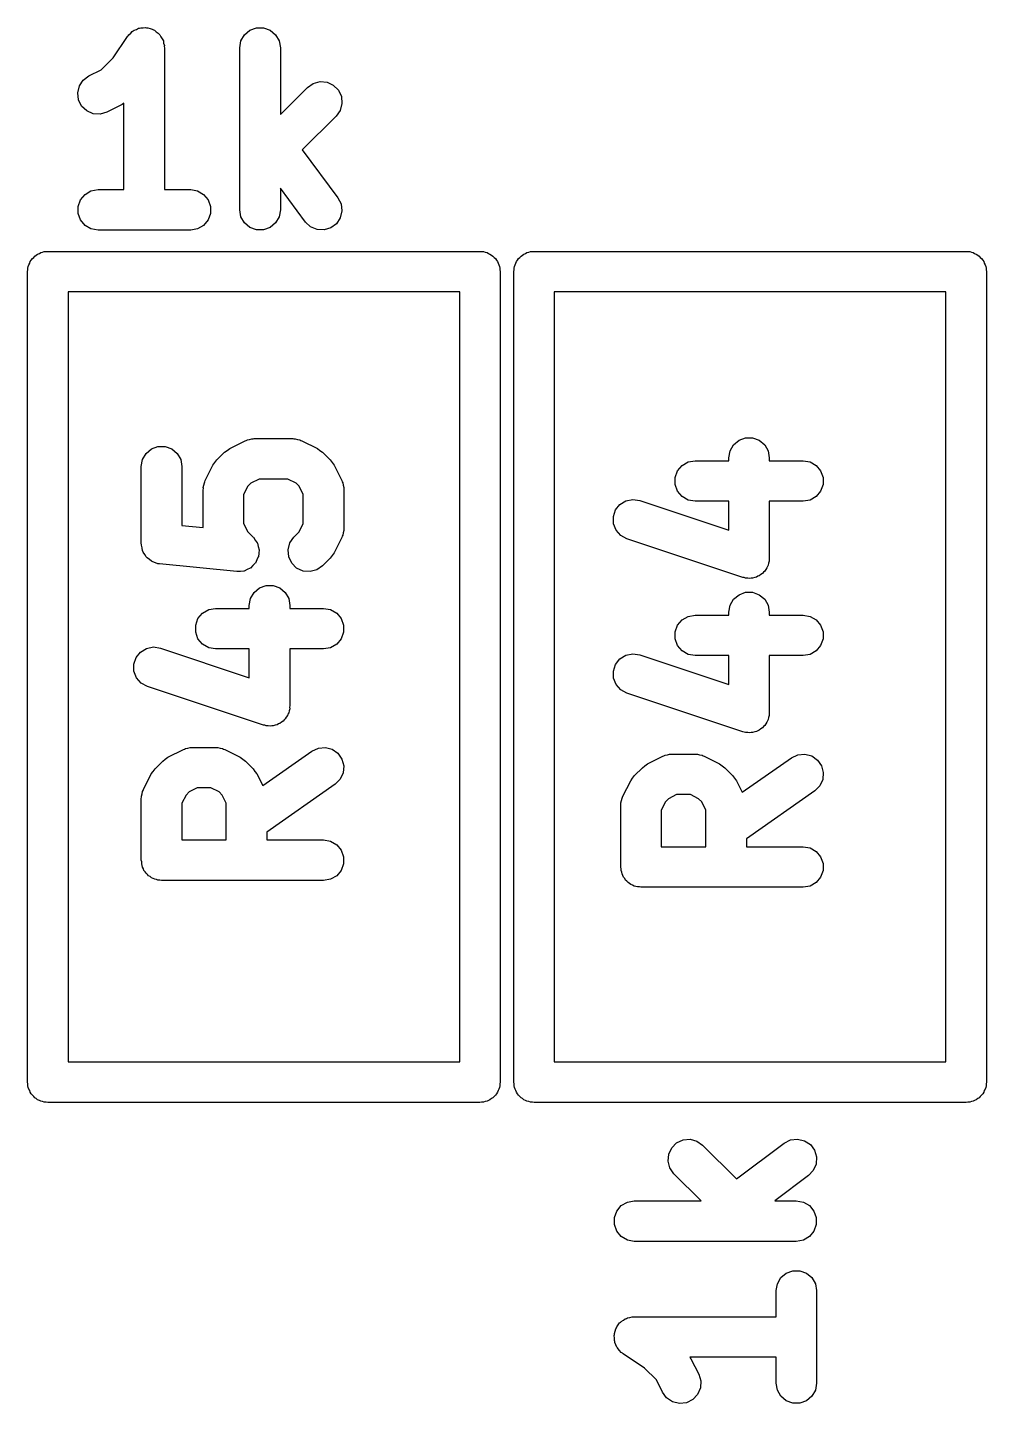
# Model space of a CAD drawing. Extents: x 10 to 287, y -200 to -10.
# Drawn here: x 117.33 to 120.88, y -80.09 to -75 of the extents above; entities that cross this region are included whole.
import ezdxf

# ---------------------------------------------------------------- set-up
doc = ezdxf.new("R2010")
doc.units = 0
doc.header["$MEASUREMENT"] = 0
doc.layers.add('BLACK', color=7, linetype='CONTINUOUS')

msp = doc.modelspace()

# ---------------------------------------------------------------- linework, layer by layer
at = {"layer": 'Black'}
for p, q in [((117.707, -75.0175), (117.713, -75.011)), ((117.713, -75.011), (117.716, -75.0091)), ((117.716, -75.0091), (117.72, -75.0065)), ((117.72, -75.0065), (117.728, -75.0034)), ((117.728, -75.0034), (117.736, -74.9994)), ((117.736, -74.9994), (117.74, -74.999)), ((117.74, -74.999), (117.744, -74.9976)), ((117.744, -74.9976), (117.753, -74.9976)), ((117.753, -74.9976), (117.762, -74.9966)), ((117.762, -74.9966), (117.766, -74.9976)), ((117.766, -74.9976), (117.77, -74.9976)), ((117.77, -74.9976), (117.779, -75.0006)), ((117.779, -75.0006), (117.787, -75.0027)), ((117.787, -75.0027), (117.791, -75.0051)), ((117.791, -75.0051), (117.795, -75.0065)), ((117.795, -75.0065), (117.801, -75.0122)), ((117.801, -75.0122), (117.809, -75.0172)), ((118.128, -75.0232), (118.148, -75.0065)), ((118.148, -75.0065), (118.173, -74.9976)), ((118.173, -74.9976), (118.199, -74.9976)), ((118.199, -74.9976), (118.223, -75.0065)), ((118.223, -75.0065), (118.243, -75.0232)), ((117.642, -75.1094), (117.695, -75.0298)), ((117.695, -75.0298), (117.698, -75.0268)), ((117.698, -75.0268), (117.7, -75.0232)), ((117.7, -75.0232), (117.707, -75.0175)), ((117.809, -75.0172), (117.811, -75.0205)), ((117.811, -75.0205), (117.815, -75.0232)), ((117.815, -75.0232), (117.819, -75.031)), ((117.819, -75.031), (117.824, -75.0382)), ((117.824, -75.0382), (117.826, -75.0422)), ((117.826, -75.0422), (117.828, -75.0458)), ((117.828, -75.0458), (117.829, -75.0546)), ((117.829, -75.0546), (117.832, -75.0632)), ((117.832, -75.0632), (117.831, -75.0673)), ((118.111, -75.0714), (118.115, -75.0458)), ((118.115, -75.0458), (118.128, -75.0232)), ((118.243, -75.0232), (118.256, -75.0458)), ((118.256, -75.0458), (118.261, -75.0714)), ((117.598, -75.1526), (117.642, -75.1094)), ((117.831, -75.0673), (117.832, -75.0714)), ((117.832, -75.0714), (117.832, -75.5964)), ((118.111, -75.6714), (118.111, -75.0714)), ((118.261, -75.0714), (118.261, -75.3189)), ((117.552, -75.1758), (117.598, -75.1526)), ((117.511, -75.2384), (117.517, -75.213)), ((117.517, -75.213), (117.531, -75.1913)), ((117.531, -75.1913), (117.552, -75.1758)), ((118.361, -75.2184), (118.383, -75.2035)), ((118.383, -75.2035), (118.408, -75.1967)), ((118.408, -75.1967), (118.434, -75.199)), ((118.434, -75.199), (118.457, -75.21)), ((118.457, -75.21), (118.476, -75.2284)), ((117.514, -75.2642), (117.511, -75.2384)), ((117.525, -75.2875), (117.514, -75.2642)), ((118.261, -75.3189), (118.361, -75.2184)), ((118.476, -75.2284), (118.487, -75.252)), ((118.487, -75.252), (118.489, -75.278)), ((117.544, -75.3054), (117.525, -75.2875)), ((117.568, -75.3158), (117.544, -75.3054)), ((117.594, -75.3174), (117.568, -75.3158)), ((117.619, -75.3099), (117.594, -75.3174)), ((117.676, -75.2814), (117.619, -75.3099)), ((117.682, -75.2771), (117.676, -75.2814)), ((117.682, -75.5964), (117.682, -75.2771)), ((118.482, -75.3031), (118.467, -75.3245)), ((118.489, -75.278), (118.482, -75.3031)), ((118.467, -75.3245), (118.342, -75.4499)), ((118.342, -75.4499), (118.474, -75.6264)), ((117.521, -75.6339), (117.538, -75.614)), ((117.538, -75.614), (117.56, -75.601)), ((117.56, -75.601), (117.586, -75.5964)), ((117.586, -75.5964), (117.682, -75.5964)), ((117.832, -75.5964), (117.929, -75.5964)), ((117.929, -75.5964), (117.954, -75.601)), ((117.954, -75.601), (117.977, -75.614)), ((117.977, -75.614), (117.994, -75.6339)), ((118.354, -75.7164), (118.261, -75.5917)), ((118.261, -75.5917), (118.261, -75.6714)), ((117.512, -75.6584), (117.521, -75.6339)), ((117.512, -75.6845), (117.512, -75.6584)), ((117.994, -75.6339), (118.002, -75.6584)), ((118.002, -75.6584), (118.002, -75.6845)), ((118.115, -75.6971), (118.111, -75.6714)), ((118.261, -75.6714), (118.256, -75.6971)), ((118.474, -75.6264), (118.486, -75.6497)), ((118.486, -75.6497), (118.489, -75.6755)), ((117.521, -75.7089), (117.512, -75.6845)), ((117.538, -75.7289), (117.521, -75.7089)), ((117.994, -75.7089), (117.977, -75.7289)), ((118.002, -75.6845), (117.994, -75.7089)), ((118.128, -75.7196), (118.115, -75.6971)), ((118.148, -75.7364), (118.128, -75.7196)), ((118.243, -75.7196), (118.223, -75.7364)), ((118.256, -75.6971), (118.243, -75.7196)), ((118.373, -75.7342), (118.354, -75.7164)), ((118.469, -75.7227), (118.448, -75.7383)), ((118.483, -75.7009), (118.469, -75.7227)), ((118.489, -75.6755), (118.483, -75.7009)), ((117.56, -75.7419), (117.538, -75.7289)), ((117.586, -75.7464), (117.56, -75.7419)), ((117.929, -75.7464), (117.586, -75.7464)), ((117.954, -75.7419), (117.929, -75.7464)), ((117.977, -75.7289), (117.954, -75.7419)), ((118.173, -75.7453), (118.148, -75.7364)), ((118.199, -75.7453), (118.173, -75.7453)), ((118.223, -75.7364), (118.199, -75.7453)), ((118.397, -75.7445), (118.373, -75.7342)), ((118.423, -75.7459), (118.397, -75.7445)), ((118.448, -75.7383), (118.423, -75.7459)), ((117.381, -75.8284), (117.387, -75.8261)), ((117.387, -75.8261), (117.394, -75.8261)), ((117.394, -75.8261), (117.4, -75.825)), ((117.4, -75.825), (119, -75.825)), ((119, -75.825), (119.006, -75.8261)), ((119.006, -75.8261), (119.013, -75.8261)), ((119.013, -75.8261), (119.019, -75.8284)), ((119.181, -75.8284), (119.187, -75.8261)), ((119.187, -75.8261), (119.194, -75.8261)), ((119.194, -75.8261), (119.2, -75.825)), ((119.2, -75.825), (120.8, -75.825)), ((120.8, -75.825), (120.806, -75.8261)), ((120.806, -75.8261), (120.813, -75.8261)), ((120.813, -75.8261), (120.819, -75.8284)), ((117.328, -75.8808), (117.33, -75.8743)), ((117.33, -75.8743), (117.333, -75.8687)), ((117.333, -75.8687), (117.335, -75.8625)), ((117.335, -75.8625), (117.339, -75.8575)), ((117.339, -75.8575), (117.343, -75.8518)), ((117.343, -75.8518), (117.348, -75.8476)), ((117.348, -75.8476), (117.352, -75.8425)), ((117.352, -75.8425), (117.357, -75.8393)), ((117.357, -75.8393), (117.362, -75.835)), ((117.362, -75.835), (117.369, -75.8328)), ((117.369, -75.8328), (117.374, -75.8295)), ((117.374, -75.8295), (117.381, -75.8284)), ((119.019, -75.8284), (119.026, -75.8295)), ((119.026, -75.8295), (119.031, -75.8328)), ((119.031, -75.8328), (119.037, -75.835)), ((119.037, -75.835), (119.043, -75.8393)), ((119.043, -75.8393), (119.048, -75.8425)), ((119.048, -75.8425), (119.052, -75.8476)), ((119.052, -75.8476), (119.057, -75.8518)), ((119.057, -75.8518), (119.061, -75.8575)), ((119.061, -75.8575), (119.065, -75.8625)), ((119.065, -75.8625), (119.067, -75.8687)), ((119.067, -75.8687), (119.07, -75.8743)), ((119.07, -75.8743), (119.072, -75.8808)), ((119.128, -75.8808), (119.13, -75.8743)), ((119.13, -75.8743), (119.133, -75.8687)), ((119.133, -75.8687), (119.135, -75.8625)), ((119.135, -75.8625), (119.139, -75.8575)), ((119.139, -75.8575), (119.143, -75.8518)), ((119.143, -75.8518), (119.148, -75.8476)), ((119.148, -75.8476), (119.152, -75.8425)), ((119.152, -75.8425), (119.157, -75.8393)), ((119.157, -75.8393), (119.162, -75.835)), ((119.162, -75.835), (119.169, -75.8328)), ((119.169, -75.8328), (119.174, -75.8295)), ((119.174, -75.8295), (119.181, -75.8284)), ((120.819, -75.8284), (120.826, -75.8295)), ((120.826, -75.8295), (120.831, -75.8328)), ((120.831, -75.8328), (120.837, -75.835)), ((120.837, -75.835), (120.843, -75.8393)), ((120.843, -75.8393), (120.848, -75.8425)), ((120.848, -75.8425), (120.852, -75.8476)), ((120.852, -75.8476), (120.857, -75.8518)), ((120.857, -75.8518), (120.861, -75.8575)), ((120.861, -75.8575), (120.865, -75.8625)), ((120.865, -75.8625), (120.867, -75.8687)), ((120.867, -75.8687), (120.87, -75.8743)), ((120.87, -75.8743), (120.872, -75.8808)), ((117.325, -75.9), (117.326, -75.8935)), ((117.325, -78.9), (117.325, -75.9)), ((117.326, -75.887), (117.328, -75.8808)), ((117.326, -75.8935), (117.326, -75.887)), ((119.072, -75.8808), (119.074, -75.887)), ((119.074, -75.887), (119.074, -75.8935)), ((119.074, -75.8935), (119.075, -75.9)), ((119.075, -75.9), (119.075, -78.9)), ((119.125, -75.9), (119.126, -75.8935)), ((119.125, -78.9), (119.125, -75.9)), ((119.126, -75.887), (119.128, -75.8808)), ((119.126, -75.8935), (119.126, -75.887)), ((120.872, -75.8808), (120.874, -75.887)), ((120.874, -75.887), (120.874, -75.8935)), ((120.874, -75.8935), (120.875, -75.9)), ((120.875, -75.9), (120.875, -78.9)), ((118.925, -75.975), (117.475, -75.975)), ((117.475, -75.975), (117.475, -78.825)), ((118.925, -78.825), (118.925, -75.975)), ((120.725, -75.975), (119.275, -75.975)), ((119.275, -75.975), (119.275, -78.825)), ((120.725, -78.825), (120.725, -75.975)), ((118.074, -76.5543), (118.131, -76.5258)), ((118.131, -76.5258), (118.135, -76.5245)), ((118.135, -76.5245), (118.139, -76.5224)), ((118.139, -76.5224), (118.147, -76.5209)), ((118.147, -76.5209), (118.156, -76.5183)), ((118.156, -76.5183), (118.16, -76.5186)), ((118.16, -76.5186), (118.164, -76.5179)), ((118.164, -76.5179), (118.307, -76.5179)), ((118.307, -76.5179), (118.311, -76.5186)), ((118.311, -76.5186), (118.316, -76.5183)), ((118.316, -76.5183), (118.324, -76.5209)), ((118.324, -76.5209), (118.333, -76.5224)), ((118.333, -76.5224), (118.337, -76.5245)), ((118.337, -76.5245), (118.341, -76.5258)), ((118.341, -76.5258), (118.398, -76.5543)), ((119.939, -76.5411), (119.959, -76.5243)), ((119.959, -76.5243), (119.983, -76.5154)), ((119.983, -76.5154), (120.009, -76.5154)), ((120.009, -76.5154), (120.034, -76.5243)), ((120.034, -76.5243), (120.054, -76.5411)), ((117.751, -76.5958), (117.764, -76.5732)), ((117.764, -76.5732), (117.784, -76.5565)), ((117.784, -76.5565), (117.808, -76.5476)), ((117.808, -76.5476), (117.834, -76.5476)), ((117.834, -76.5476), (117.859, -76.5565)), ((117.859, -76.5565), (117.879, -76.5732)), ((117.879, -76.5732), (117.892, -76.5958)), ((118.026, -76.597), (118.054, -76.5684)), ((118.054, -76.5684), (118.064, -76.5615)), ((118.064, -76.5615), (118.074, -76.5543)), ((118.398, -76.5543), (118.407, -76.5615)), ((118.407, -76.5615), (118.417, -76.5684)), ((118.417, -76.5684), (118.446, -76.597)), ((119.921, -76.5893), (119.926, -76.5636)), ((119.921, -76.6), (119.921, -76.5893)), ((119.926, -76.5636), (119.939, -76.5411)), ((120.054, -76.5411), (120.067, -76.5636)), ((120.067, -76.5636), (120.071, -76.5893)), ((120.071, -76.5893), (120.071, -76.6)), ((117.746, -76.6214), (117.751, -76.5958)), ((117.746, -76.9071), (117.746, -76.6214)), ((117.892, -76.5958), (117.896, -76.6214)), ((117.896, -76.6214), (117.896, -76.8393)), ((117.983, -76.6736), (118.011, -76.6165)), ((118.011, -76.6165), (118.019, -76.6068)), ((118.019, -76.6068), (118.026, -76.597)), ((118.446, -76.597), (118.453, -76.6068)), ((118.453, -76.6068), (118.46, -76.6165)), ((118.46, -76.6165), (118.489, -76.6736)), ((119.723, -76.662), (119.731, -76.6375)), ((119.731, -76.6375), (119.748, -76.6175)), ((119.748, -76.6175), (119.771, -76.6045)), ((119.771, -76.6045), (119.796, -76.6)), ((119.796, -76.6), (119.921, -76.6)), ((120.071, -76.6), (120.196, -76.6)), ((120.196, -76.6), (120.222, -76.6045)), ((120.222, -76.6045), (120.245, -76.6175)), ((120.245, -76.6175), (120.261, -76.6375)), ((120.261, -76.6375), (120.27, -76.662)), ((117.975, -76.6986), (117.978, -76.6901)), ((117.978, -76.6901), (117.98, -76.6815)), ((117.98, -76.6815), (117.982, -76.6777)), ((117.982, -76.6777), (117.983, -76.6736)), ((118.152, -76.6831), (118.14, -76.6944)), ((118.182, -76.6679), (118.152, -76.6831)), ((118.289, -76.6679), (118.182, -76.6679)), ((118.32, -76.6831), (118.289, -76.6679)), ((118.331, -76.6944), (118.32, -76.6831)), ((118.489, -76.6736), (118.49, -76.6777)), ((118.49, -76.6777), (118.492, -76.6815)), ((118.492, -76.6815), (118.493, -76.6901)), ((118.493, -76.6901), (118.496, -76.6986)), ((119.723, -76.688), (119.723, -76.662)), ((119.731, -76.7125), (119.723, -76.688)), ((120.27, -76.688), (120.261, -76.7125)), ((120.27, -76.662), (120.27, -76.688)), ((117.976, -76.7029), (117.975, -76.6986)), ((117.975, -76.7071), (117.976, -76.7029)), ((117.975, -76.8471), (117.975, -76.7071)), ((118.14, -76.6944), (118.125, -76.7248)), ((118.125, -76.7248), (118.125, -76.8323)), ((118.346, -76.7248), (118.331, -76.6944)), ((118.346, -76.8323), (118.346, -76.7248)), ((118.496, -76.6986), (118.496, -76.7029)), ((118.496, -76.7029), (118.496, -76.7071)), ((118.496, -76.7071), (118.496, -76.85)), ((119.54, -76.7481), (119.566, -76.7429)), ((119.566, -76.7429), (119.592, -76.7467)), ((119.748, -76.7325), (119.731, -76.7125)), ((119.771, -76.7455), (119.748, -76.7325)), ((120.245, -76.7325), (120.222, -76.7455)), ((120.261, -76.7125), (120.245, -76.7325)), ((119.494, -76.8069), (119.502, -76.7821)), ((119.502, -76.7821), (119.518, -76.7617)), ((119.518, -76.7617), (119.54, -76.7481)), ((119.592, -76.7467), (119.921, -76.8567)), ((119.796, -76.75), (119.771, -76.7455)), ((119.921, -76.75), (119.796, -76.75)), ((119.921, -76.8567), (119.921, -76.75)), ((120.196, -76.75), (120.071, -76.75)), ((120.071, -76.75), (120.071, -76.9607)), ((120.222, -76.7455), (120.196, -76.75)), ((117.896, -76.8393), (117.975, -76.8471)), ((118.125, -76.8323), (118.14, -76.8627)), ((118.331, -76.8627), (118.346, -76.8323)), ((119.494, -76.8329), (119.494, -76.8069)), ((119.504, -76.8571), (119.494, -76.8329)), ((118.14, -76.8627), (118.16, -76.8827)), ((118.16, -76.8827), (118.16, -76.8831)), ((118.16, -76.8831), (118.161, -76.8833)), ((118.161, -76.8833), (118.168, -76.8937)), ((118.168, -76.8937), (118.175, -76.904)), ((118.296, -76.904), (118.311, -76.8827)), ((118.311, -76.8827), (118.331, -76.8627)), ((118.489, -76.8835), (118.46, -76.9407)), ((118.49, -76.8794), (118.489, -76.8835)), ((118.492, -76.8757), (118.49, -76.8794)), ((118.493, -76.867), (118.492, -76.8757)), ((118.496, -76.8586), (118.493, -76.867)), ((118.496, -76.85), (118.496, -76.8543)), ((118.496, -76.8543), (118.496, -76.8586)), ((119.521, -76.8766), (119.504, -76.8571)), ((119.544, -76.889), (119.521, -76.8766)), ((119.973, -77.0319), (119.544, -76.889)), ((117.747, -76.9099), (117.746, -76.9071)), ((117.747, -76.9128), (117.747, -76.9099)), ((117.749, -76.9227), (117.747, -76.9128)), ((117.751, -76.9328), (117.749, -76.9227)), ((117.752, -76.9352), (117.751, -76.9328)), ((117.753, -76.938), (117.752, -76.9352)), ((117.759, -76.9465), (117.753, -76.938)), ((117.764, -76.9554), (117.759, -76.9465)), ((118.175, -76.904), (118.175, -76.9045)), ((118.175, -76.9045), (118.176, -76.9049)), ((118.176, -76.9049), (118.179, -76.9171)), ((118.179, -76.9171), (118.182, -76.9292)), ((118.181, -76.9426), (118.18, -76.9551)), ((118.182, -76.9301), (118.181, -76.9426)), ((118.182, -76.9292), (118.182, -76.9296)), ((118.182, -76.9296), (118.182, -76.9301)), ((118.29, -76.9292), (118.296, -76.904)), ((118.292, -76.9551), (118.29, -76.9292)), ((118.46, -76.9407), (118.453, -76.9503)), ((117.766, -76.9572), (117.764, -76.9554)), ((117.768, -76.9595), (117.766, -76.9572)), ((117.776, -76.9655), (117.768, -76.9595)), ((117.784, -76.9721), (117.776, -76.9655)), ((117.787, -76.9731), (117.784, -76.9721)), ((117.789, -76.9747), (117.787, -76.9731)), ((117.799, -76.9775), (117.789, -76.9747)), ((117.808, -76.981), (117.799, -76.9775)), ((117.811, -76.981), (117.808, -76.981)), ((117.814, -76.9818), (117.811, -76.981)), ((118.1, -77.0103), (117.814, -76.9818)), ((118.149, -76.9977), (118.138, -77.0028)), ((118.15, -76.9974), (118.149, -76.9977)), ((118.159, -76.9882), (118.15, -76.9972)), ((118.15, -76.9972), (118.15, -76.9974)), ((118.168, -76.9795), (118.159, -76.9882)), ((118.169, -76.9787), (118.168, -76.9791)), ((118.168, -76.9791), (118.168, -76.9795)), ((118.174, -76.9673), (118.169, -76.9787)), ((118.179, -76.956), (118.174, -76.9673)), ((118.18, -76.9551), (118.179, -76.9556)), ((118.179, -76.9556), (118.179, -76.956)), ((118.303, -76.9787), (118.292, -76.9551)), ((118.321, -76.9972), (118.303, -76.9787)), ((118.345, -77.0082), (118.321, -76.9972)), ((118.417, -76.9887), (118.396, -77.0037)), ((118.446, -76.9602), (118.417, -76.9887)), ((118.453, -76.9503), (118.446, -76.9602)), ((120.062, -76.9964), (120.058, -77.0024)), ((120.064, -76.9912), (120.062, -76.9964)), ((120.067, -76.9864), (120.064, -76.9912)), ((120.068, -76.9789), (120.067, -76.9864)), ((120.071, -76.9717), (120.068, -76.9789)), ((120.071, -76.9607), (120.07, -76.9662)), ((120.07, -76.9662), (120.071, -76.9717)), ((118.101, -77.0104), (118.1, -77.0103)), ((118.1, -77.0103), (118.1, -77.0103)), ((118.113, -77.0093), (118.101, -77.0104)), ((118.126, -77.0084), (118.113, -77.0093)), ((118.127, -77.0082), (118.126, -77.0082)), ((118.126, -77.0082), (118.126, -77.0084)), ((118.138, -77.0028), (118.127, -77.0082)), ((118.371, -77.0104), (118.345, -77.0082)), ((118.396, -77.0037), (118.371, -77.0104)), ((119.978, -77.0327), (119.973, -77.0319)), ((119.983, -77.0346), (119.978, -77.0327)), ((119.991, -77.0346), (119.983, -77.0346)), ((119.998, -77.0357), (119.991, -77.0346)), ((120.004, -77.0346), (119.998, -77.0357)), ((120.009, -77.0346), (120.004, -77.0346)), ((120.017, -77.032), (120.009, -77.0346)), ((120.024, -77.0305), (120.017, -77.032)), ((120.029, -77.0276), (120.024, -77.0305)), ((120.034, -77.0257), (120.029, -77.0276)), ((120.04, -77.0208), (120.034, -77.0257)), ((120.046, -77.0168), (120.04, -77.0208)), ((120.05, -77.0125), (120.046, -77.0168)), ((120.054, -77.0089), (120.05, -77.0125)), ((120.058, -77.0024), (120.054, -77.0089)), ((118.151, -77.1101), (118.164, -77.0875)), ((118.164, -77.0875), (118.184, -77.0708)), ((118.184, -77.0708), (118.208, -77.0619)), ((118.208, -77.0619), (118.234, -77.0619)), ((118.234, -77.0619), (118.259, -77.0708)), ((118.259, -77.0708), (118.279, -77.0875)), ((118.279, -77.0875), (118.292, -77.1101)), ((119.939, -77.1125), (119.959, -77.0958)), ((119.959, -77.0958), (119.983, -77.0869)), ((119.983, -77.0869), (120.009, -77.0869)), ((120.009, -77.0869), (120.034, -77.0958)), ((120.034, -77.0958), (120.054, -77.1125)), ((117.973, -77.164), (117.996, -77.151)), ((117.996, -77.151), (118.021, -77.1464)), ((118.021, -77.1464), (118.146, -77.1464)), ((118.146, -77.1357), (118.151, -77.1101)), ((118.146, -77.1464), (118.146, -77.1357)), ((118.292, -77.1101), (118.296, -77.1357)), ((118.296, -77.1357), (118.296, -77.1464)), ((118.296, -77.1464), (118.421, -77.1464)), ((118.421, -77.1464), (118.447, -77.151)), ((118.447, -77.151), (118.47, -77.164)), ((119.921, -77.1607), (119.926, -77.1351)), ((119.926, -77.1351), (119.939, -77.1125)), ((120.054, -77.1125), (120.067, -77.1351)), ((120.067, -77.1351), (120.071, -77.1607)), ((117.948, -77.2084), (117.956, -77.1839)), ((117.956, -77.1839), (117.973, -77.164)), ((118.47, -77.164), (118.486, -77.1839)), ((118.486, -77.1839), (118.495, -77.2084)), ((119.731, -77.2089), (119.748, -77.189)), ((119.748, -77.189), (119.771, -77.176)), ((119.771, -77.176), (119.796, -77.1714)), ((119.796, -77.1714), (119.921, -77.1714)), ((119.921, -77.1714), (119.921, -77.1607)), ((120.071, -77.1607), (120.071, -77.1714)), ((120.071, -77.1714), (120.196, -77.1714)), ((120.196, -77.1714), (120.222, -77.176)), ((120.222, -77.176), (120.245, -77.189)), ((120.245, -77.189), (120.261, -77.2089)), ((117.948, -77.2345), (117.948, -77.2084)), ((117.956, -77.2589), (117.948, -77.2345)), ((118.495, -77.2345), (118.486, -77.2589)), ((118.495, -77.2084), (118.495, -77.2345)), ((119.723, -77.2334), (119.731, -77.2089)), ((119.723, -77.2595), (119.723, -77.2334)), ((120.261, -77.2089), (120.27, -77.2334)), ((120.27, -77.2334), (120.27, -77.2595)), ((117.743, -77.3082), (117.765, -77.2945)), ((117.765, -77.2945), (117.791, -77.2893)), ((117.791, -77.2893), (117.817, -77.2931)), ((117.817, -77.2931), (118.146, -77.4031)), ((117.973, -77.2789), (117.956, -77.2589)), ((117.996, -77.2919), (117.973, -77.2789)), ((118.021, -77.2964), (117.996, -77.2919)), ((118.146, -77.2964), (118.021, -77.2964)), ((118.146, -77.4031), (118.146, -77.2964)), ((118.421, -77.2964), (118.296, -77.2964)), ((118.296, -77.2964), (118.296, -77.5071)), ((118.447, -77.2919), (118.421, -77.2964)), ((118.47, -77.2789), (118.447, -77.2919)), ((118.486, -77.2589), (118.47, -77.2789)), ((119.731, -77.2839), (119.723, -77.2595)), ((119.748, -77.3039), (119.731, -77.2839)), ((119.771, -77.3169), (119.748, -77.3039)), ((120.245, -77.3039), (120.222, -77.3169)), ((120.261, -77.2839), (120.245, -77.3039)), ((120.27, -77.2595), (120.261, -77.2839)), ((117.719, -77.3533), (117.727, -77.3286)), ((117.719, -77.3793), (117.719, -77.3533)), ((117.727, -77.3286), (117.743, -77.3082)), ((119.494, -77.3783), (119.502, -77.3536)), ((119.502, -77.3536), (119.518, -77.3332)), ((119.518, -77.3332), (119.54, -77.3195)), ((119.54, -77.3195), (119.566, -77.3143)), ((119.566, -77.3143), (119.592, -77.3181)), ((119.592, -77.3181), (119.921, -77.4281)), ((119.796, -77.3214), (119.771, -77.3169)), ((119.921, -77.3214), (119.796, -77.3214)), ((119.921, -77.4281), (119.921, -77.3214)), ((120.196, -77.3214), (120.071, -77.3214)), ((120.071, -77.3214), (120.071, -77.5321)), ((120.222, -77.3169), (120.196, -77.3214)), ((117.729, -77.4035), (117.719, -77.3793)), ((117.746, -77.423), (117.729, -77.4035)), ((119.494, -77.4043), (119.494, -77.3783)), ((119.504, -77.4285), (119.494, -77.4043)), ((117.769, -77.4354), (117.746, -77.423)), ((118.198, -77.5783), (117.769, -77.4354)), ((119.521, -77.448), (119.504, -77.4285)), ((119.544, -77.4604), (119.521, -77.448)), ((118.296, -77.5071), (118.295, -77.5126)), ((119.973, -77.6033), (119.544, -77.4604)), ((118.279, -77.5554), (118.275, -77.5589)), ((118.283, -77.5488), (118.279, -77.5554)), ((118.287, -77.5429), (118.283, -77.5488)), ((118.289, -77.5376), (118.287, -77.5429)), ((118.292, -77.5328), (118.289, -77.5376)), ((118.293, -77.5253), (118.292, -77.5328)), ((118.296, -77.5181), (118.293, -77.5253)), ((118.295, -77.5126), (118.296, -77.5181)), ((120.067, -77.5578), (120.064, -77.5626)), ((120.068, -77.5503), (120.067, -77.5578)), ((120.071, -77.5431), (120.068, -77.5503)), ((120.071, -77.5321), (120.07, -77.5376)), ((120.07, -77.5376), (120.071, -77.5431)), ((118.203, -77.5791), (118.198, -77.5783)), ((118.208, -77.581), (118.203, -77.5791)), ((118.216, -77.581), (118.208, -77.581)), ((118.223, -77.5821), (118.216, -77.581)), ((118.229, -77.581), (118.223, -77.5821)), ((118.234, -77.581), (118.229, -77.581)), ((118.242, -77.5784), (118.234, -77.581)), ((118.249, -77.5769), (118.242, -77.5784)), ((118.254, -77.574), (118.249, -77.5769)), ((118.259, -77.5721), (118.254, -77.574)), ((118.265, -77.5672), (118.259, -77.5721)), ((118.271, -77.5633), (118.265, -77.5672)), ((118.275, -77.5589), (118.271, -77.5633)), ((119.978, -77.6041), (119.973, -77.6033)), ((119.983, -77.606), (119.978, -77.6041)), ((119.991, -77.606), (119.983, -77.606)), ((119.998, -77.6071), (119.991, -77.606)), ((120.004, -77.606), (119.998, -77.6071)), ((120.009, -77.606), (120.004, -77.606)), ((120.017, -77.6034), (120.009, -77.606)), ((120.024, -77.6019), (120.017, -77.6034)), ((120.029, -77.599), (120.024, -77.6019)), ((120.034, -77.5971), (120.029, -77.599)), ((120.04, -77.5922), (120.034, -77.5971)), ((120.046, -77.5883), (120.04, -77.5922)), ((120.05, -77.5839), (120.046, -77.5883)), ((120.054, -77.5804), (120.05, -77.5839)), ((120.058, -77.5738), (120.054, -77.5804)), ((120.062, -77.5679), (120.058, -77.5738)), ((120.064, -77.5626), (120.062, -77.5679)), ((117.797, -77.7398), (117.826, -77.7113)), ((117.826, -77.7113), (117.835, -77.7044)), ((117.835, -77.7044), (117.845, -77.6972)), ((117.845, -77.6972), (117.902, -77.6686)), ((117.902, -77.6686), (117.906, -77.6674)), ((117.906, -77.6674), (117.91, -77.6652)), ((117.91, -77.6652), (117.919, -77.6637)), ((117.919, -77.6637), (117.927, -77.6612)), ((117.927, -77.6612), (117.931, -77.6615)), ((117.931, -77.6615), (117.936, -77.6607)), ((117.936, -77.6607), (118.021, -77.6607)), ((118.021, -77.6607), (118.026, -77.6615)), ((118.026, -77.6615), (118.03, -77.6612)), ((118.03, -77.6612), (118.038, -77.6637)), ((118.038, -77.6637), (118.047, -77.6652)), ((118.047, -77.6652), (118.051, -77.6674)), ((118.051, -77.6674), (118.055, -77.6686)), ((118.055, -77.6686), (118.112, -77.6972)), ((118.112, -77.6972), (118.122, -77.7044)), ((118.122, -77.7044), (118.132, -77.7113)), ((118.132, -77.7113), (118.16, -77.7398)), ((118.196, -77.8022), (118.378, -77.6743)), ((118.378, -77.6743), (118.402, -77.6633)), ((118.402, -77.6633), (118.428, -77.661)), ((118.428, -77.661), (118.453, -77.6677)), ((118.453, -77.6677), (118.474, -77.6827)), ((118.474, -77.6827), (118.489, -77.704)), ((118.489, -77.704), (118.496, -77.7292)), ((119.62, -77.7222), (119.677, -77.6936)), ((119.677, -77.6936), (119.681, -77.6924)), ((119.681, -77.6924), (119.685, -77.6902)), ((119.685, -77.6902), (119.694, -77.6887)), ((119.694, -77.6887), (119.702, -77.6862)), ((119.702, -77.6862), (119.706, -77.6865)), ((119.706, -77.6865), (119.711, -77.6857)), ((119.711, -77.6857), (119.796, -77.6857)), ((119.796, -77.6857), (119.801, -77.6865)), ((119.801, -77.6865), (119.805, -77.6862)), ((119.805, -77.6862), (119.813, -77.6887)), ((119.813, -77.6887), (119.822, -77.6902)), ((119.822, -77.6902), (119.826, -77.6924)), ((119.826, -77.6924), (119.83, -77.6936)), ((119.83, -77.6936), (119.887, -77.7222)), ((119.971, -77.8272), (120.153, -77.6993)), ((120.153, -77.6993), (120.177, -77.6883)), ((120.177, -77.6883), (120.203, -77.686)), ((120.203, -77.686), (120.228, -77.6927)), ((120.228, -77.6927), (120.249, -77.7077)), ((120.249, -77.7077), (120.264, -77.729)), ((117.754, -77.8165), (117.783, -77.7593)), ((117.783, -77.7593), (117.79, -77.7497)), ((117.79, -77.7497), (117.797, -77.7398)), ((118.16, -77.7398), (118.167, -77.7497)), ((118.167, -77.7497), (118.174, -77.7593)), ((118.174, -77.7593), (118.196, -77.8022)), ((118.494, -77.7551), (118.483, -77.7787)), ((118.496, -77.7292), (118.494, -77.7551)), ((119.572, -77.7648), (119.601, -77.7363)), ((119.601, -77.7363), (119.61, -77.7294)), ((119.61, -77.7294), (119.62, -77.7222)), ((119.887, -77.7222), (119.897, -77.7294)), ((119.897, -77.7294), (119.907, -77.7363)), ((119.907, -77.7363), (119.935, -77.7648)), ((120.264, -77.729), (120.271, -77.7542)), ((120.271, -77.7542), (120.269, -77.7801)), ((117.953, -77.8107), (117.923, -77.8259)), ((118.004, -77.8107), (117.953, -77.8107)), ((118.034, -77.8259), (118.004, -77.8107)), ((118.464, -77.7972), (118.211, -77.9748)), ((118.483, -77.7787), (118.464, -77.7972)), ((119.529, -77.8415), (119.558, -77.7843)), ((119.558, -77.7843), (119.565, -77.7747)), ((119.565, -77.7747), (119.572, -77.7648)), ((119.935, -77.7648), (119.942, -77.7747)), ((119.942, -77.7747), (119.949, -77.7843)), ((119.949, -77.7843), (119.971, -77.8272)), ((120.258, -77.8037), (120.239, -77.8222)), ((120.269, -77.7801), (120.258, -77.8037)), ((117.746, -77.85), (117.747, -77.8457)), ((117.746, -78.0786), (117.746, -77.85)), ((117.747, -77.8414), (117.749, -77.833)), ((117.747, -77.8457), (117.747, -77.8414)), ((117.749, -77.833), (117.751, -77.8243)), ((117.751, -77.8243), (117.753, -77.8206)), ((117.753, -77.8206), (117.754, -77.8165)), ((117.912, -77.8373), (117.896, -77.8677)), ((117.923, -77.8259), (117.912, -77.8373)), ((118.046, -77.8373), (118.034, -77.8259)), ((118.061, -77.8677), (118.046, -77.8373)), ((119.522, -77.8664), (119.524, -77.858)), ((119.524, -77.858), (119.526, -77.8493)), ((119.526, -77.8493), (119.528, -77.8456)), ((119.528, -77.8456), (119.529, -77.8415)), ((119.687, -77.8623), (119.671, -77.8927)), ((119.698, -77.8509), (119.687, -77.8623)), ((119.728, -77.8357), (119.698, -77.8509)), ((119.779, -77.8357), (119.728, -77.8357)), ((119.809, -77.8509), (119.779, -77.8357)), ((119.821, -77.8623), (119.809, -77.8509)), ((119.836, -77.8927), (119.821, -77.8623)), ((120.239, -77.8222), (119.986, -77.9998)), ((117.896, -77.8677), (117.896, -78.0036)), ((118.061, -78.0036), (118.061, -77.8677)), ((119.521, -77.875), (119.522, -77.8707)), ((119.521, -78.1036), (119.521, -77.875)), ((119.522, -77.8707), (119.522, -77.8664)), ((119.671, -77.8927), (119.671, -78.0286)), ((119.836, -78.0286), (119.836, -77.8927)), ((117.896, -78.0036), (118.061, -78.0036)), ((118.211, -77.9748), (118.211, -78.0036)), ((118.211, -78.0036), (118.421, -78.0036)), ((118.421, -78.0036), (118.447, -78.0081)), ((118.447, -78.0081), (118.47, -78.0211)), ((119.986, -77.9998), (119.986, -78.0286)), ((118.47, -78.0211), (118.486, -78.0411)), ((118.486, -78.0411), (118.495, -78.0655)), ((118.495, -78.0655), (118.495, -78.0916)), ((119.671, -78.0286), (119.836, -78.0286)), ((119.986, -78.0286), (120.196, -78.0286)), ((120.196, -78.0286), (120.222, -78.0331)), ((120.222, -78.0331), (120.245, -78.0461)), ((120.245, -78.0461), (120.261, -78.0661)), ((120.261, -78.0661), (120.27, -78.0905)), ((117.748, -78.085), (117.746, -78.0786)), ((117.748, -78.0916), (117.748, -78.085)), ((117.75, -78.0978), (117.748, -78.0916)), ((117.751, -78.1042), (117.75, -78.0978)), ((117.754, -78.1099), (117.751, -78.1042)), ((117.756, -78.1161), (117.754, -78.1099)), ((117.761, -78.1211), (117.756, -78.1161)), ((118.486, -78.1161), (118.47, -78.136)), ((118.495, -78.0916), (118.486, -78.1161)), ((119.523, -78.11), (119.521, -78.1036)), ((119.523, -78.1166), (119.523, -78.11)), ((119.525, -78.1228), (119.523, -78.1166)), ((120.27, -78.1166), (120.261, -78.1411)), ((120.27, -78.0905), (120.27, -78.1166)), ((117.764, -78.1268), (117.761, -78.1211)), ((117.769, -78.131), (117.764, -78.1268)), ((117.773, -78.136), (117.769, -78.131)), ((117.779, -78.1393), (117.773, -78.136)), ((117.784, -78.1435), (117.779, -78.1393)), ((117.79, -78.1458), (117.784, -78.1435)), ((117.796, -78.149), (117.79, -78.1458)), ((117.802, -78.1502), (117.796, -78.149)), ((117.808, -78.1524), (117.802, -78.1502)), ((117.815, -78.1524), (117.808, -78.1524)), ((117.821, -78.1536), (117.815, -78.1524)), ((118.421, -78.1536), (117.821, -78.1536)), ((118.447, -78.149), (118.421, -78.1536)), ((118.47, -78.136), (118.447, -78.149)), ((119.526, -78.1292), (119.525, -78.1228)), ((119.529, -78.1349), (119.526, -78.1292)), ((119.531, -78.1411), (119.529, -78.1349)), ((119.536, -78.1461), (119.531, -78.1411)), ((119.539, -78.1518), (119.536, -78.1461)), ((119.544, -78.156), (119.539, -78.1518)), ((119.548, -78.161), (119.544, -78.156)), ((119.554, -78.1643), (119.548, -78.161)), ((119.559, -78.1685), (119.554, -78.1643)), ((119.565, -78.1708), (119.559, -78.1685)), ((120.245, -78.161), (120.222, -78.174)), ((120.261, -78.1411), (120.245, -78.161)), ((119.571, -78.174), (119.565, -78.1708)), ((119.577, -78.1752), (119.571, -78.174)), ((119.583, -78.1774), (119.577, -78.1752)), ((119.59, -78.1774), (119.583, -78.1774)), ((119.596, -78.1786), (119.59, -78.1774)), ((120.196, -78.1786), (119.596, -78.1786)), ((120.222, -78.174), (120.196, -78.1786)), ((117.475, -78.825), (118.925, -78.825)), ((119.275, -78.825), (120.725, -78.825)), ((117.326, -78.9065), (117.325, -78.9)), ((117.326, -78.913), (117.326, -78.9065)), ((117.328, -78.9192), (117.326, -78.913)), ((117.33, -78.9257), (117.328, -78.9192)), ((117.333, -78.9313), (117.33, -78.9257)), ((117.335, -78.9375), (117.333, -78.9313)), ((119.067, -78.9313), (119.065, -78.9375)), ((119.07, -78.9257), (119.067, -78.9313)), ((119.072, -78.9192), (119.07, -78.9257)), ((119.074, -78.913), (119.072, -78.9192)), ((119.075, -78.9), (119.074, -78.9065)), ((119.074, -78.9065), (119.074, -78.913)), ((119.126, -78.9065), (119.125, -78.9)), ((119.126, -78.913), (119.126, -78.9065)), ((119.128, -78.9192), (119.126, -78.913)), ((119.13, -78.9257), (119.128, -78.9192)), ((119.133, -78.9313), (119.13, -78.9257)), ((119.135, -78.9375), (119.133, -78.9313)), ((120.867, -78.9313), (120.865, -78.9375)), ((120.87, -78.9257), (120.867, -78.9313)), ((120.872, -78.9192), (120.87, -78.9257)), ((120.874, -78.913), (120.872, -78.9192)), ((120.875, -78.9), (120.874, -78.9065)), ((120.874, -78.9065), (120.874, -78.913)), ((117.339, -78.9425), (117.335, -78.9375)), ((117.343, -78.9482), (117.339, -78.9425)), ((117.348, -78.9524), (117.343, -78.9482)), ((117.352, -78.9575), (117.348, -78.9524)), ((117.357, -78.9607), (117.352, -78.9575)), ((117.362, -78.965), (117.357, -78.9607)), ((117.369, -78.9672), (117.362, -78.965)), ((117.374, -78.9705), (117.369, -78.9672)), ((117.381, -78.9716), (117.374, -78.9705)), ((117.387, -78.9739), (117.381, -78.9716)), ((117.394, -78.9739), (117.387, -78.9739)), ((117.4, -78.975), (117.394, -78.9739)), ((119, -78.975), (117.4, -78.975)), ((119.006, -78.9739), (119, -78.975)), ((119.013, -78.9739), (119.006, -78.9739)), ((119.019, -78.9716), (119.013, -78.9739)), ((119.026, -78.9705), (119.019, -78.9716)), ((119.031, -78.9672), (119.026, -78.9705)), ((119.037, -78.965), (119.031, -78.9672)), ((119.043, -78.9607), (119.037, -78.965)), ((119.048, -78.9575), (119.043, -78.9607)), ((119.052, -78.9524), (119.048, -78.9575)), ((119.057, -78.9482), (119.052, -78.9524)), ((119.061, -78.9425), (119.057, -78.9482)), ((119.065, -78.9375), (119.061, -78.9425)), ((119.139, -78.9425), (119.135, -78.9375)), ((119.143, -78.9482), (119.139, -78.9425)), ((119.148, -78.9524), (119.143, -78.9482)), ((119.152, -78.9575), (119.148, -78.9524)), ((119.157, -78.9607), (119.152, -78.9575)), ((119.162, -78.965), (119.157, -78.9607)), ((119.169, -78.9672), (119.162, -78.965)), ((119.174, -78.9705), (119.169, -78.9672)), ((119.181, -78.9716), (119.174, -78.9705)), ((119.187, -78.9739), (119.181, -78.9716)), ((119.194, -78.9739), (119.187, -78.9739)), ((119.2, -78.975), (119.194, -78.9739)), ((120.8, -78.975), (119.2, -78.975)), ((120.806, -78.9739), (120.8, -78.975)), ((120.813, -78.9739), (120.806, -78.9739)), ((120.819, -78.9716), (120.813, -78.9739)), ((120.826, -78.9705), (120.819, -78.9716)), ((120.831, -78.9672), (120.826, -78.9705)), ((120.837, -78.965), (120.831, -78.9672)), ((120.843, -78.9607), (120.837, -78.965)), ((120.848, -78.9575), (120.843, -78.9607)), ((120.852, -78.9524), (120.848, -78.9575)), ((120.857, -78.9482), (120.852, -78.9524)), ((120.861, -78.9425), (120.857, -78.9482)), ((120.865, -78.9375), (120.861, -78.9425)), ((119.71, -79.1427), (119.728, -79.1243)), ((119.728, -79.1243), (119.752, -79.1133)), ((119.752, -79.1133), (119.778, -79.111)), ((119.778, -79.111), (119.803, -79.1177)), ((119.803, -79.1177), (119.824, -79.1327)), ((119.824, -79.1327), (119.95, -79.2581)), ((119.95, -79.2581), (120.126, -79.1257)), ((120.126, -79.1257), (120.15, -79.1139)), ((120.15, -79.1139), (120.176, -79.1108)), ((120.176, -79.1108), (120.201, -79.1167)), ((120.201, -79.1167), (120.223, -79.131)), ((120.223, -79.131), (120.238, -79.1518)), ((119.697, -79.1923), (119.699, -79.1663)), ((119.699, -79.1663), (119.71, -79.1427)), ((120.238, -79.1518), (120.246, -79.1767)), ((120.246, -79.1767), (120.244, -79.2028)), ((119.703, -79.2174), (119.697, -79.1923)), ((119.718, -79.2387), (119.703, -79.2174)), ((119.819, -79.3393), (119.718, -79.2387)), ((120.234, -79.2267), (120.216, -79.2457)), ((120.244, -79.2028), (120.234, -79.2267)), ((120.216, -79.2457), (120.092, -79.3393)), ((119.546, -79.3438), (119.571, -79.3393)), ((119.571, -79.3393), (119.819, -79.3393)), ((120.092, -79.3393), (120.171, -79.3393)), ((120.171, -79.3393), (120.197, -79.3438)), ((119.498, -79.4013), (119.506, -79.3768)), ((119.506, -79.3768), (119.523, -79.3568)), ((119.523, -79.3568), (119.546, -79.3438)), ((120.197, -79.3438), (120.22, -79.3568)), ((120.22, -79.3568), (120.236, -79.3768)), ((120.236, -79.3768), (120.245, -79.4013)), ((119.498, -79.4273), (119.498, -79.4013)), ((119.506, -79.4518), (119.498, -79.4273)), ((120.245, -79.4273), (120.236, -79.4518)), ((120.245, -79.4013), (120.245, -79.4273)), ((119.523, -79.4717), (119.506, -79.4518)), ((119.546, -79.4848), (119.523, -79.4717)), ((119.571, -79.4893), (119.546, -79.4848)), ((120.171, -79.4893), (119.571, -79.4893)), ((120.197, -79.4848), (120.171, -79.4893)), ((120.22, -79.4717), (120.197, -79.4848)), ((120.236, -79.4518), (120.22, -79.4717)), ((120.096, -79.6714), (120.101, -79.6458)), ((120.101, -79.6458), (120.114, -79.6232)), ((120.114, -79.6232), (120.134, -79.6065)), ((120.134, -79.6065), (120.158, -79.5976)), ((120.158, -79.5976), (120.184, -79.5976)), ((120.184, -79.5976), (120.209, -79.6065)), ((120.209, -79.6065), (120.229, -79.6232)), ((120.229, -79.6232), (120.242, -79.6458)), ((120.242, -79.6458), (120.246, -79.6714)), ((120.096, -79.7679), (120.096, -79.6714)), ((120.246, -79.6714), (120.246, -80.0143)), ((119.506, -79.8054), (119.512, -79.7985)), ((119.512, -79.7985), (119.517, -79.791)), ((119.517, -79.791), (119.521, -79.7886)), ((119.521, -79.7886), (119.523, -79.7854)), ((119.523, -79.7854), (119.531, -79.7809)), ((119.531, -79.7809), (119.538, -79.7756)), ((119.538, -79.7756), (119.542, -79.7745)), ((119.542, -79.7745), (119.546, -79.7724)), ((119.546, -79.7724), (119.555, -79.7708)), ((119.555, -79.7708), (119.563, -79.7683)), ((119.563, -79.7683), (119.567, -79.7686)), ((119.567, -79.7686), (119.571, -79.7679)), ((119.571, -79.7679), (120.096, -79.7679)), ((119.497, -79.838), (119.498, -79.834)), ((119.498, -79.8469), (119.497, -79.838)), ((119.498, -79.8298), (119.501, -79.8214)), ((119.498, -79.834), (119.498, -79.8298)), ((119.498, -79.8559), (119.498, -79.8469)), ((119.501, -79.8214), (119.503, -79.8127)), ((119.503, -79.8127), (119.505, -79.8093)), ((119.505, -79.8093), (119.506, -79.8054)), ((119.499, -79.8598), (119.498, -79.8559)), ((119.499, -79.8639), (119.499, -79.8598)), ((119.503, -79.8719), (119.499, -79.8639)), ((119.506, -79.8804), (119.503, -79.8719)), ((119.509, -79.8835), (119.506, -79.8804)), ((119.511, -79.8873), (119.509, -79.8835)), ((119.517, -79.8935), (119.511, -79.8873)), ((119.523, -79.9003), (119.517, -79.8935)), ((119.527, -79.9024), (119.523, -79.9003)), ((119.53, -79.9053), (119.527, -79.9024)), ((119.609, -79.9583), (119.53, -79.9053)), ((120.096, -79.9179), (119.777, -79.9179)), ((119.777, -79.9179), (119.781, -79.9236)), ((119.781, -79.9236), (119.81, -79.9807)), ((120.096, -80.0143), (120.096, -79.9179)), ((119.653, -80.0016), (119.609, -79.9583)), ((119.676, -80.0478), (119.653, -80.0016)), ((119.81, -79.9807), (119.817, -80.0057)), ((119.691, -80.0687), (119.676, -80.0478)), ((119.816, -80.0317), (119.805, -80.0556)), ((119.817, -80.0057), (119.816, -80.0317)), ((120.101, -80.0399), (120.096, -80.0143)), ((120.114, -80.0625), (120.101, -80.0399)), ((120.242, -80.0399), (120.229, -80.0625)), ((120.246, -80.0143), (120.242, -80.0399)), ((119.713, -80.0831), (119.691, -80.0687)), ((119.738, -80.0891), (119.713, -80.0831)), ((119.764, -80.0862), (119.738, -80.0891)), ((119.788, -80.0745), (119.764, -80.0862)), ((119.805, -80.0556), (119.788, -80.0745)), ((120.134, -80.0792), (120.114, -80.0625)), ((120.158, -80.0881), (120.134, -80.0792)), ((120.184, -80.0881), (120.158, -80.0881)), ((120.209, -80.0792), (120.184, -80.0881)), ((120.229, -80.0625), (120.209, -80.0792))]:
    msp.add_line(p, q, dxfattribs=at)

doc.saveas('drawing.dxf')
